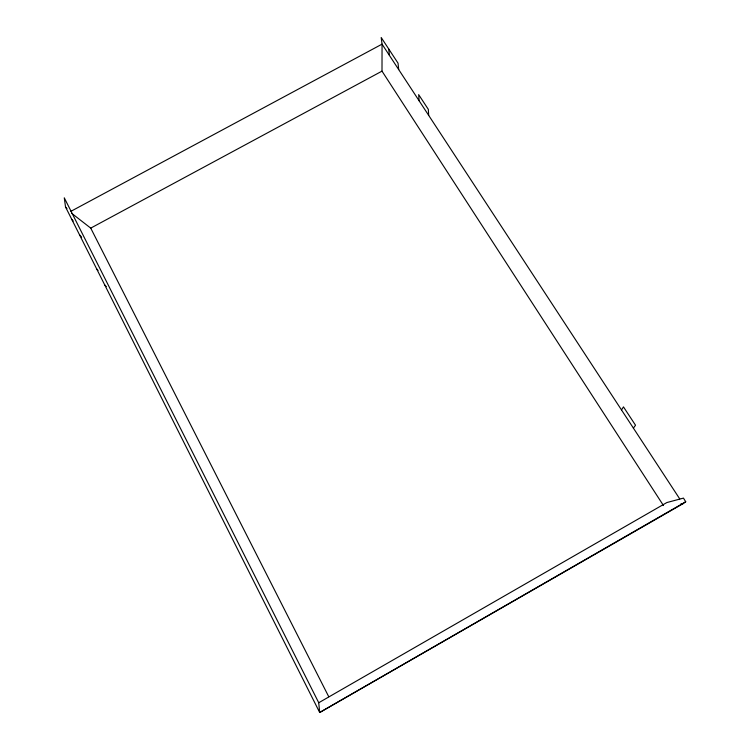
<?xml version="1.0" encoding="UTF-8"?>
<svg xmlns="http://www.w3.org/2000/svg" width="750" height="750" viewBox="0 0 750 750"><rect width="100%" height="100%" fill="white"/><g stroke="black" fill="none" stroke-linecap="round" stroke-linejoin="round"><path stroke-width="1.12" d="M663.459 505.528L382.003 71.137L382.05 44.147L381.197 37.5L398.025 63.159L398.709 69.591M621.506 409.95L623.475 406.884L635.531 425.25L633.394 428.119M682.903 503.747L685.725 501.778L683.466 498.103L666.863 502.547L318.741 702.741L319.688 712.5L682.903 503.747L680.691 504.075M685.725 501.778L319.688 712.5L65.531 206.972L64.275 197.812L318.741 702.741M70.875 211.341L382.05 44.147L679.734 498.9M71.653 213.309L90.731 228.122L382.003 71.137M104.747 284.972L106.341 286.65M96.712 268.988L98.062 270.431M79.528 234.825L81.628 237.159M71.775 219.384L73.191 220.988M65.531 206.972L66.966 208.613M90.731 228.122L328.744 696.712M388.697 48.938L389.475 55.491M419.128 100.791L418.659 94.622L428.316 109.35L428.681 115.378"/></g></svg>
